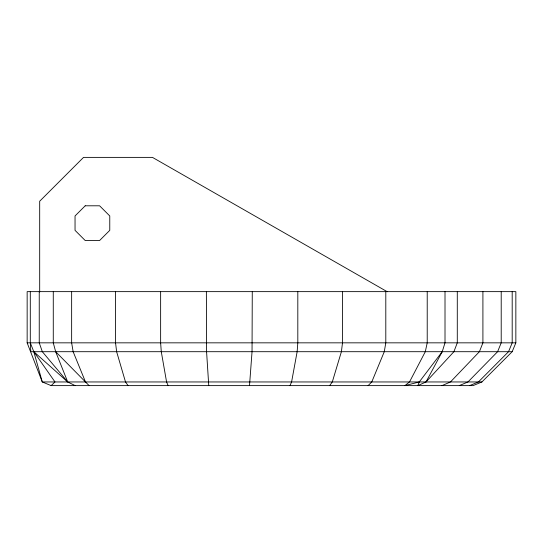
<?xml version="1.0" encoding="UTF-8"?>
<svg xmlns="http://www.w3.org/2000/svg" width="543" height="543" viewBox="0 0 543 543"><rect width="100%" height="100%" fill="white"/><g stroke="black" fill="none" stroke-linecap="round" stroke-linejoin="round"><path stroke-width="0.81" d="M249.515 385.618L252.04 351.701L252.271 291.639M442.226 351.701L419.271 381.953L417.839 385.618L426.011 381.953L442.226 351.701L445.009 342.837L445.009 291.639M512.178 351.701L515.85 342.837L515.85 291.639L27.15 291.639L27.15 342.837L42.273 381.953L51.13 385.618L473.068 385.618L481.926 381.953L512.178 351.701L30.815 351.701L30.293 342.837L30.293 291.639M289.962 385.618L291.591 381.953L297.143 351.701L297.815 342.837L297.815 291.639M329.642 385.618L332.302 381.953L341.398 351.701L342.497 342.837L342.497 291.639M426.011 381.953L453.907 351.701L457.287 342.837L457.287 291.639M368.093 385.618L371.765 381.953L384.281 351.701L385.801 342.837L385.801 291.639M51.13 385.618L54.992 381.953L33.809 351.701L30.293 342.837M442.002 385.618L450.473 381.953L479.401 351.701L482.91 342.837L482.91 291.639M459.263 385.618L467.951 381.953L497.612 351.701L501.209 342.837L501.209 291.639M469.614 385.618L478.431 381.953L508.54 351.701L512.192 342.837L512.192 291.639M419.271 381.953L404.881 385.618L409.51 381.953L425.305 351.701L427.219 342.837L427.219 291.639M27.15 342.837L515.85 342.837M481.926 381.953L42.273 381.953L33.809 351.701L67.712 381.953L75.144 385.618L73.529 385.326M387.24 291.72L152.454 157.382L83.541 157.382L39.687 201.229L39.687 291.964M53.275 291.639L53.275 342.837L55.664 351.701L89.106 385.618M128.1 385.618L125.501 381.953L116.63 351.701L115.55 342.837L115.55 291.639M168.133 385.618L166.579 381.953L161.278 351.701L160.633 342.837L160.633 291.639M85.489 381.953L73.142 351.701L71.642 342.837L71.642 291.639M55.664 351.701L67.712 381.953L42.327 351.701L39.245 342.837L39.245 291.639M208.756 385.618L206.578 351.701L206.374 291.639M85.21 205.797L75.043 215.965L75.043 230.347L85.21 240.522L99.6 240.522L109.767 230.347L109.767 215.965L99.6 205.797L85.21 205.797"/></g></svg>
